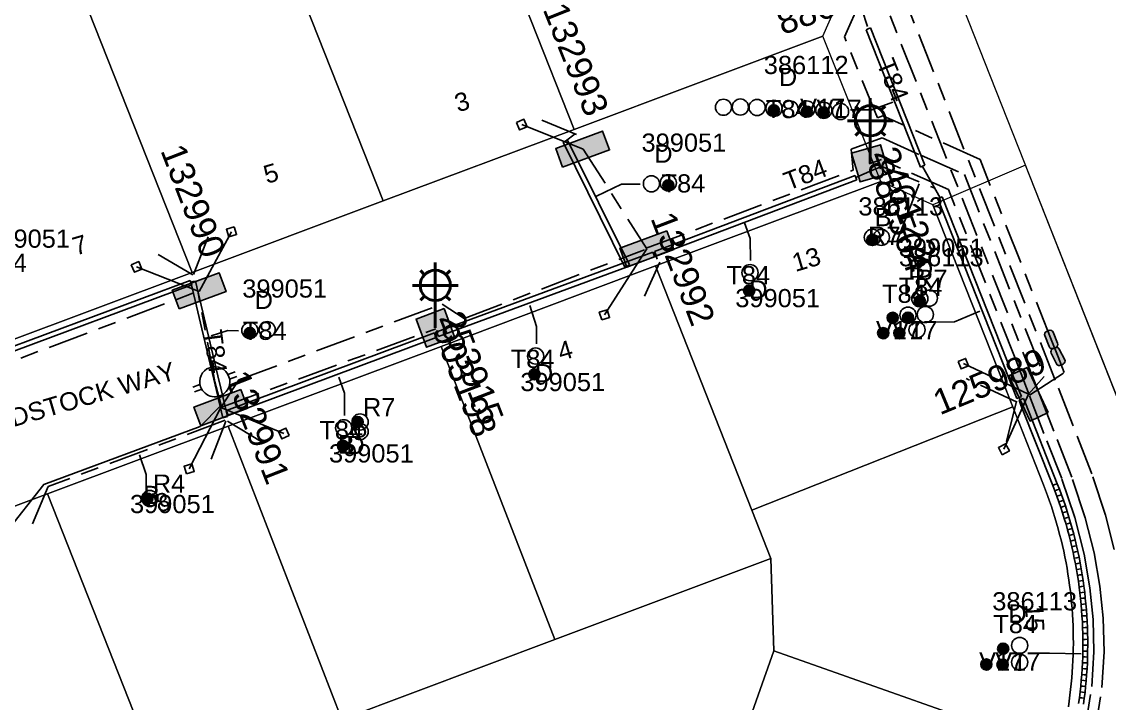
# Model space of a CAD drawing. Header units: metres. Extents: x 308616 to 310825, y 6264327 to 6267194.
# Drawn here: x 309778.8 to 309886.4, y 6266393.7 to 6266461.2 of the extents above; entities that cross this region are included whole.
import ezdxf
from ezdxf.enums import TextEntityAlignment as Align

# ---------------------------------------------------------------- set-up
doc = ezdxf.new("R2010")
doc.units = ezdxf.units.M
doc.linetypes.add('Cable Exist UG', pattern=[8.2, 4, -1.2, 1.8, -1.2])
doc.layers.get('0').update_dxf_attribs({"color": 6})
for name, color, linetype in [('_User Miscellaneous9', 7, 'Continuous'), ('Equip_LV_EXT', 7, 'Continuous'), ('Equip_SP_SL_EXT', 7, 'Continuous'), ('Mains_HV_EXT', 7, 'Continuous'), ('Mains_LV_EXT', 7, 'Continuous'), ('Mains_LV_SL_EXT', 7, 'Continuous'), ('Services_SP_EXT', 7, 'Continuous'), ('SupportsUG_SP_LV_EXT', 7, 'Continuous'), ('SupportsUG_SP_LV_SL_EXT', 7, 'Continuous'), ('Trench_SP_EXT', 7, 'Continuous')]:
    doc.layers.add(name, color=color, linetype=linetype)
doc.layers.add('Cadastre Land Parcels_SP_EXT', color=7, linetype='Continuous', lineweight=5)
doc.layers.add('Cadastre Roads_SP_EXT', color=7, linetype='Continuous', lineweight=5)
doc.styles.add('COLUMN_LABEL', font='arial.ttf')
doc.styles.add('iecARIAL', font='arial.ttf', dxfattribs={"height": 2})
doc.styles.add('POLE_LABEL', font='arial.ttf')
doc.styles.get("Standard").update_dxf_attribs({"font": 'arial.ttf'})

# ---------------------------------------------------------------- blocks, each defined once
blk = doc.blocks.new('COLUMN_EXT')
blk.add_hatch(color=256).paths.add_polyline_path([(-1.49, 1.48), (-1.49, -1.49), (1.48, -1.49), (1.48, 1.48)])
blk.add_lwpolyline([(-1.49, -1.49), (1.48, -1.49), (1.48, 1.48), (-1.49, 1.48)], close=True)
for tag, height, style, flags, p in [('ASSET_NUM', 2.5, 'COLUMN_LABEL', 8, (2, 2)), ('STRUCTURE_PLANT_NUMBER', 0.2, 'POLE_LABEL', 9, (1.81, 0.03)), ('STREET_CODE', 0.2, 'COLUMN_LABEL', 9, (1.81, -0.2))]:
    blk.add_attdef(tag, text='', height=height, dxfattribs=dict(style=style, flags=flags)).set_placement(p, align=Align.MIDDLE_LEFT)
at = {"flags": 9}
for tag, p in [('COLUMN_TYPE', (1.81, -0.4)), ('OWNED_BY', (1.81, -0.6)), ('STATE', (1.81, -0.8)), ('USAGE', (1.81, -1)), ('STREETNAME', (1.81, -1.6)), ('SUBURB', (1.81, -1.8)), ('LEGEND', (1.81, -1.2)), ('LOCATION', (1.81, -1.4)), ('NOTES', (1.81, -2))]:
    blk.add_attdef(tag, text='', height=0.2, dxfattribs=at).set_placement(p, align=Align.MIDDLE_LEFT)
at = {"flags": 1}
blk.add_attdef('Z', (1.81, -2.35), '', height=0.2, dxfattribs=at)
blk = doc.blocks.new('PILLAR_EXT')
blk.add_hatch(color=256).paths.add_polyline_path([(-2.475, 0.99), (-2.475, -0.99), (2.475, -0.99), (2.475, 0.99)])
blk.add_lwpolyline([(-2.475, -0.99), (2.475, -0.99), (2.475, 0.99), (-2.475, 0.99)], close=True)
at = {"style": 'iecARIAL', "flags": 8}
blk.add_attdef('ASSET_NUM', (1.5, 3.5), '', height=2.5, dxfattribs=at)
for tag, p, flags in [('OWNED_BY', (0, -0.2), 9), ('STATE', (0, -0.4), 9), ('SUPPORT_TYPE', (0, -0.6), 9), ('USAGE', (0, -0.8), 9), ('LEGEND', (0, -1), 9), ('LOCATION', (0, -1.2), 9), ('STREETNAME', (0, -1.8), 9), ('SUBURB', (0, -2), 1), ('NOTES', (0, -1.4), 9), ('PARENT', (0, -1.6), 9)]:
    blk.add_attdef(tag, p, '', height=0.2, dxfattribs=dict(flags=flags))
blk = doc.blocks.new('DUCT_EXT')
blk.add_circle((0, 0.8), 0.8)
at = {"flags": 1}
blk.add_attdef('Z', (0, 0), '', height=0.2, dxfattribs=at)
at = {"flags": 9}
for tag, p in [('DUCT_CODE', (0, 0)), ('XSECT_TYPE', (0, -0.2)), ('STATE', (0, -0.6)), ('FB_REFERENCE', (0, -0.4)), ('NOTES', (0, -0.8))]:
    blk.add_attdef(tag, text='', height=0.2, dxfattribs=at).set_placement(p, align=Align.MIDDLE_LEFT)
blk = doc.blocks.new('SL_LANTERN_EXT')
at = {"lineweight": 40}
for p, q in [((0, 1.97), (0, 6.47)), ((-1.46, 5.68), (-1.06, 5.28)), ((1.46, 5.68), (1.06, 5.28)), ((-2.25, 4.22), (2.25, 4.22)), ((-1.46, 2.76), (-1.06, 3.16)), ((0, 0), (0, 2.72)), ((1.46, 2.76), (1.06, 3.16))]:
    blk.add_line(p, q, dxfattribs=at)
blk.add_circle((0, 4.22), 1.5, dxfattribs=at)
at = {"style": 'iecARIAL', "flags": 8}
blk.add_attdef('ASSET_NUM', (1.5, 1.5), '', height=2.5, dxfattribs=at)
for tag, p, height, flags in [('CONSTRUCTED_VOLTAGE', (0.98, -0.65), 0.2, 9), ('CONTROL_TYPE', (0.98, -0.85), 0.2, 9), ('LANTERN_PURPOSE', (0.98, -1.05), 0.2, 9), ('LANTERN_TYPE', (0.98, -1.25), 0.2, 9), ('LNUMBER', (2.18, -3.25), 2.5, 8), ('OPERATING_VOLTAGE', (0.98, -1.65), 0.2, 9), ('ORIENTATION', (0.98, -1.85), 0.2, 9), ('OWNED_BY', (0.98, -2.05), 0.2, 9), ('STATE', (0.98, -2.25), 0.2, 9), ('NO_PHASES', (0.98, -1.45), 0.2, 9), ('USAGE', (0.98, -2.45), 0.2, 9), ('CEXIST', (0.98, -2.65), 0.2, 9), ('CNEW', (0.98, -2.85), 0.2, 9), ('CNUMBER', (0.98, -3.05), 0.2, 9), ('CREMOVE', (0.98, -3.25), 0.2, 9), ('CREPLACE', (0.98, -3.45), 0.2, 9), ('LKINGHEIGHT', (0.98, -3.65), 0.2, 9), ('LBRACKET', (0.98, -3.85), 0.2, 9), ('LBRACKETVOCAB', (0.98, -4.05), 0.2, 9), ('LCATEGORY', (0.98, -4.25), 0.2, 9), ('LCHARGE1', (0.98, -4.45), 0.2, 9), ('LCHARGE1PERCENT', (0.98, -4.65), 0.2, 9), ('LCHARGE2', (0.98, -4.85), 0.2, 9), ('LCHARGE2PERCENT', (0.98, -5.05), 0.2, 9), ('LCHARGE3', (0.98, -5.25), 0.2, 9), ('LCHARGE3PERCENT', (0.98, -5.45), 0.2, 9), ('LEXIST', (0.98, -5.65), 0.2, 9), ('LLAMP', (0.98, -5.85), 0.2, 9), ('LLAMPVOCAB', (0.98, -6.05), 0.2, 9), ('LMAST', (0.98, -6.25), 0.2, 9), ('LMASTVOCAB', (0.98, -6.45), 0.2, 9), ('LNEW', (0.98, -6.65), 0.2, 9), ('LANTNUMBER', (0.98, -6.85), 0.2, 9), ('LOUTREACH', (0.98, -7.25), 0.2, 9), ('LOUTREACHVOCAB', (0.98, -7.45), 0.2, 9), ('LRATECODE', (0.98, -7.65), 0.2, 9), ('LREMOVE', (0.98, -7.85), 0.2, 9), ('LREPLACE', (0.98, -8.05), 0.2, 9), ('LTYPE', (0.98, -8.25), 0.2, 9), ('LTYPEVOCAB', (0.98, -8.45), 0.2, 9), ('LEGEND', (0.98, -8.65), 0.2, 9), ('STREETNAME', (0.98, -9.25), 0.2, 9), ('SUBURB', (0.98, -9.45), 0.2, 1), ('LOCATION', (0.98, -8.85), 0.2, 9), ('NOTES', (0.98, -9.05), 0.2, 9)]:
    blk.add_attdef(tag, p, '', height=height, dxfattribs=dict(flags=flags))
blk = doc.blocks.new('CCP_EXT')
at = {"flags": 9}
for tag, p in [('STATE', (0, -1.8)), ('LEGEND', (0, -1.4)), ('LIFE_SUPPORT', (0, -1.6)), ('NOTES', (0, -2))]:
    blk.add_attdef(tag, text='', height=0.2, dxfattribs=at).set_placement(p, align=Align.MIDDLE_LEFT)
blk.add_wipeout([(0, 0.57), (0.57, 0), (0, -0.57), (-0.57, 0)])
blk.add_lwpolyline([(-0.57, 0), (0, 0.57), (0.57, 0), (0, -0.57), (-0.57, 0)])
at = {"flags": 1}
blk.add_attdef('Z', (0, 0), '', height=0.2, dxfattribs=at)
at = {"flags": 9}
for tag, p in [('CCP_TYPE', (0, 0)), ('CONSTRUCTED_VOLTAGE', (0, -0.2)), ('OPERATING_VOLTAGE', (0, -0.6)), ('ORIENTATION', (0, -0.8)), ('OWNED_BY', (0, -1)), ('NO_PHASES', (0, -0.4)), ('USAGE', (0, -1.2))]:
    blk.add_attdef(tag, text='', height=0.2, dxfattribs=at).set_placement(p, align=Align.MIDDLE_LEFT)
blk = doc.blocks.new('LV_STJ_EXT')
h = blk.add_hatch(color=256)
edge = h.paths.add_edge_path()
edge.add_ellipse((-0.59, 0.13), major_axis=(0.226, 0.226), ratio=1, start_angle=45, end_angle=135)
edge.add_line((-0.91, 0.13), (-0.91, -0.13))
edge.add_ellipse((-0.59, -0.13), major_axis=(0.226, 0.226), ratio=1, start_angle=135, end_angle=225)
edge.add_line((-0.59, -0.45), (0.59, -0.45))
edge.add_ellipse((0.59, -0.13), major_axis=(-0.226, 0.226), ratio=1, start_angle=135, end_angle=225)
edge.add_line((0.91, -0.13), (0.91, 0.13))
edge.add_ellipse((0.59, 0.13), major_axis=(-0.226, 0.226), ratio=1, start_angle=225, end_angle=315)
edge.add_line((0.59, 0.45), (-0.59, 0.45))
blk.add_lwpolyline([(-0.91, 0.13), (-0.91, -0.13, 0.414214), (-0.59, -0.45), (0.59, -0.45, 0.414214), (0.91, -0.13), (0.91, 0.13, 0.414214), (0.59, 0.45), (-0.59, 0.45, 0.414214)], format="xyb", close=True)
at = {"flags": 1}
blk.add_attdef('Z', (0, 0), '', height=0.2, dxfattribs=at)
at = {"flags": 9}
for tag, p in [('ORIENTATION', (0, 0)), ('USAGE', (0, -0.2)), ('LEGEND', (0, -0.4)), ('NOTES', (0, -0.6))]:
    blk.add_attdef(tag, text='', height=0.2, dxfattribs=at).set_placement(p, align=Align.MIDDLE_LEFT)
blk = doc.blocks.new('LV_UG_LINKS_OPEN_EXT')
for p, q in [((-0.25, 1.47), (-0.25, 2.22)), ((0.25, 1.47), (0.25, 2.22)), ((-0.25, -1.47), (-0.25, -2.22)), ((0.25, -1.47), (0.25, -2.22))]:
    blk.add_line(p, q)
at = {"flags": 9}
for tag, p in [('ACTUAL_STATUS', (0, 0)), ('CONSTRUCTED_VOLTAGE', (0, -0.2)), ('OPERATING_VOLTAGE', (0, -0.6)), ('ORIENTATION', (0, -0.8)), ('STATE', (0, -1)), ('NO_PHASES', (0, -0.4)), ('SWITCH_TYPE', (0, -1.2)), ('USAGE', (0, -1.4)), ('NOTES', (0, -1.6))]:
    blk.add_attdef(tag, text='', height=0.2, dxfattribs=at).set_placement(p, align=Align.MIDDLE_LEFT)
at = {"flags": 1}
blk.add_attdef('Z', (0, 0), '', height=0.2, dxfattribs=at)
blk.add_wipeout([(-0.25, 1.47), (-0.43, 1.43), (-0.61, 1.36), (-0.77, 1.28), (-0.93, 1.17), (-1.07, 1.05), (-1.19, 0.9), (-1.29, 0.75), (-1.38, 0.58), (-1.44, 0.4), (-1.48, 0.22), (-1.49, 0.03), (-1.49, -0.16), (-1.45, -0.34), (-1.4, -0.52), (-1.32, -0.69), (-1.23, -0.85), (-1.11, -1), (-0.98, -1.13), (-0.83, -1.24), (-0.66, -1.34), (-0.49, -1.41), (-0.31, -1.46), (-0.13, -1.49), (0.06, -1.49), (0.25, -1.47), (0.43, -1.43), (0.61, -1.36), (0.77, -1.28), (0.93, -1.17), (1.07, -1.05), (1.19, -0.9), (1.29, -0.75), (1.38, -0.58), (1.44, -0.4), (1.48, -0.22), (1.49, -0.03), (1.49, 0.16), (1.45, 0.34), (1.4, 0.52), (1.32, 0.69), (1.23, 0.85), (1.11, 1), (0.98, 1.13), (0.83, 1.24), (0.66, 1.34), (0.49, 1.41), (0.31, 1.46), (0.13, 1.49), (-0.06, 1.49)])
blk.add_lwpolyline([(0, -1.49, 1), (0, 1.49, 1)], format="xyb", close=True)
blk = doc.blocks.new('CABLE_LARGE_EXT')
h = blk.add_hatch(color=256)
edge = h.paths.add_edge_path()
edge.add_arc((0, 0.55), 0.55, 0, 360)
blk.add_circle((0, 0.55), 0.55)
at = {"flags": 1}
blk.add_attdef('Z', (0, 0), '', height=0.2, dxfattribs=at)
at = {"flags": 9}
for tag, p in [('COND_CODE', (0, 0)), ('STATE', (0, -0.4)), ('XSECT_SIZE', (0, -0.6)), ('FB_REFERENCE', (0, -0.2)), ('NOTES', (0, -0.8))]:
    blk.add_attdef(tag, text='', height=0.2, dxfattribs=at).set_placement(p, align=Align.MIDDLE_LEFT)

msp = doc.modelspace()

# ---------------------------------------------------------------- linework, layer by layer
at = {"layer": '_User Miscellaneous9'}
for p, q in [((309862.35, 6266460.44), (309862.57, 6266460.53)), ((309862.35, 6266460.44), (309867.73, 6266446.85)), ((309862.8, 6266460.62), (309862.57, 6266460.53)), ((309862.8, 6266460.62), (309868.17, 6266447.03)), ((309832.38, 6266449.3), (309832.6, 6266449.41)), ((309832.38, 6266449.3), (309838.49, 6266436.93)), ((309832.82, 6266449.52), (309832.6, 6266449.41)), ((309832.82, 6266449.52), (309838.93, 6266437.15)), ((309868.17, 6266447.03), (309867.95, 6266446.94)), ((309861.26, 6266446.02), (309841.41, 6266438.5)), ((309861.26, 6266446.02), (309861.35, 6266445.8)), ((309867.73, 6266446.85), (309867.95, 6266446.94)), ((309861.43, 6266445.58), (309841.58, 6266438.05)), ((309861.43, 6266445.58), (309861.35, 6266445.8)), ((309869.46, 6266443.71), (309869.68, 6266443.8)), ((309869.9, 6266443.89), (309869.68, 6266443.8)), ((309841.25, 6266438.41), (309841.34, 6266438.19)), ((309841.41, 6266438.5), (309841.5, 6266438.27)), ((309841.42, 6266437.96), (309841.34, 6266438.19)), ((309841.58, 6266438.05), (309841.5, 6266438.27)), ((309838.49, 6266436.93), (309838.71, 6266437.04)), ((309838.93, 6266437.15), (309838.71, 6266437.04)), ((309795.46, 6266435.63), (309795.54, 6266435.41)), ((309795.54, 6266435.46), (309795.77, 6266435.51)), ((309795.63, 6266435.18), (309795.54, 6266435.41)), ((309796, 6266435.56), (309795.77, 6266435.51)), ((309819.63, 6266430.43), (309819.71, 6266430.21)), ((309819.8, 6266429.98), (309819.71, 6266430.21)), ((309819.87, 6266430.52), (309819.95, 6266430.3)), ((309820.03, 6266430.07), (309819.95, 6266430.3)), ((309876.54, 6266425.78), (309876.77, 6266425.87)), ((309877.27, 6266423.93), (309876.54, 6266425.78)), ((309876.99, 6266425.96), (309876.77, 6266425.87)), ((309877.72, 6266424.11), (309876.99, 6266425.96)), ((309877.27, 6266423.93), (309877.5, 6266424.02)), ((309877.49, 6266423.76), (309877.72, 6266423.85)), ((309877.68, 6266423.28), (309877.49, 6266423.76)), ((309877.72, 6266424.11), (309877.5, 6266424.02)), ((309877.68, 6266423.28), (309877.91, 6266423.37)), ((309877.94, 6266423.94), (309877.72, 6266423.85)), ((309878.13, 6266423.46), (309877.91, 6266423.37)), ((309878.13, 6266423.46), (309877.94, 6266423.94)), ((309881.28, 6266415.49), (309878.13, 6266423.46)), ((309799.06, 6266422.73), (309799.14, 6266422.5)), ((309799.23, 6266422.28), (309799.14, 6266422.5)), ((309880.83, 6266415.32), (309877.68, 6266423.28)), ((309798.7, 6266422.03), (309798.93, 6266422.08)), ((309799.16, 6266422.13), (309798.93, 6266422.08)), ((309880.83, 6266415.32), (309881.05, 6266415.41)), ((309881.04, 6266414.78), (309880.83, 6266415.32)), ((309881.04, 6266414.78), (309881.26, 6266414.87)), ((309881.24, 6266414.24), (309881.04, 6266414.78)), ((309881.28, 6266415.49), (309881.05, 6266415.41)), ((309881.49, 6266414.95), (309881.26, 6266414.87)), ((309881.49, 6266414.95), (309881.28, 6266415.49)), ((309881.69, 6266414.4), (309881.49, 6266414.95)), ((309881.24, 6266414.24), (309881.47, 6266414.32)), ((309881.43, 6266413.69), (309881.24, 6266414.24)), ((309881.43, 6266413.69), (309881.66, 6266413.77)), ((309881.62, 6266413.15), (309881.43, 6266413.69)), ((309881.69, 6266414.4), (309881.47, 6266414.32)), ((309881.89, 6266413.85), (309881.66, 6266413.77)), ((309881.89, 6266413.85), (309881.69, 6266414.4)), ((309882.08, 6266413.3), (309881.89, 6266413.85)), ((309881.62, 6266413.15), (309881.85, 6266413.22)), ((309881.8, 6266412.6), (309881.62, 6266413.15)), ((309881.8, 6266412.6), (309882.03, 6266412.67)), ((309881.97, 6266412.04), (309881.8, 6266412.6)), ((309882.08, 6266413.3), (309881.85, 6266413.22)), ((309882.26, 6266412.74), (309882.03, 6266412.67)), ((309882.26, 6266412.74), (309882.08, 6266413.3)), ((309882.43, 6266412.18), (309882.26, 6266412.74)), ((309881.97, 6266412.04), (309882.2, 6266412.11)), ((309882.14, 6266411.49), (309881.97, 6266412.04)), ((309882.14, 6266411.49), (309882.37, 6266411.55)), ((309882.29, 6266410.93), (309882.14, 6266411.49)), ((309882.43, 6266412.18), (309882.2, 6266412.11)), ((309882.6, 6266411.62), (309882.37, 6266411.55)), ((309882.6, 6266411.62), (309882.43, 6266412.18)), ((309882.76, 6266411.06), (309882.6, 6266411.62)), ((309882.29, 6266410.93), (309882.52, 6266410.99)), ((309882.44, 6266410.37), (309882.29, 6266410.93)), ((309882.44, 6266410.37), (309882.68, 6266410.43)), ((309882.76, 6266411.06), (309882.52, 6266410.99)), ((309882.91, 6266410.49), (309882.68, 6266410.43)), ((309882.91, 6266410.49), (309882.76, 6266411.06)), ((309883.05, 6266409.92), (309882.91, 6266410.49)), ((309882.58, 6266409.81), (309882.44, 6266410.37)), ((309882.58, 6266409.81), (309882.82, 6266409.87)), ((309882.72, 6266409.25), (309882.58, 6266409.81)), ((309882.72, 6266409.25), (309882.95, 6266409.3)), ((309883.05, 6266409.92), (309882.82, 6266409.87)), ((309883.19, 6266409.35), (309882.95, 6266409.3)), ((309883.19, 6266409.35), (309883.05, 6266409.92)), ((309883.31, 6266408.79), (309883.19, 6266409.35)), ((309882.84, 6266408.68), (309882.72, 6266409.25)), ((309882.84, 6266408.68), (309883.08, 6266408.73)), ((309882.96, 6266408.12), (309882.84, 6266408.68)), ((309883.31, 6266408.79), (309883.08, 6266408.73)), ((309883.43, 6266408.21), (309883.31, 6266408.79)), ((309882.96, 6266408.12), (309883.2, 6266408.16)), ((309883.07, 6266407.55), (309882.96, 6266408.12)), ((309883.07, 6266407.55), (309883.31, 6266407.59)), ((309883.18, 6266406.98), (309883.07, 6266407.55)), ((309883.43, 6266408.21), (309883.2, 6266408.16)), ((309883.55, 6266407.64), (309883.31, 6266407.59)), ((309883.55, 6266407.64), (309883.43, 6266408.21)), ((309883.65, 6266407.06), (309883.55, 6266407.64)), ((309883.18, 6266406.98), (309883.41, 6266407.02)), ((309883.27, 6266406.41), (309883.18, 6266406.98)), ((309883.27, 6266406.41), (309883.51, 6266406.45)), ((309883.36, 6266405.84), (309883.27, 6266406.41)), ((309883.65, 6266407.06), (309883.41, 6266407.02)), ((309883.75, 6266406.48), (309883.51, 6266406.45)), ((309883.75, 6266406.48), (309883.65, 6266407.06)), ((309883.84, 6266405.91), (309883.75, 6266406.48)), ((309883.36, 6266405.84), (309883.6, 6266405.87)), ((309883.44, 6266405.26), (309883.36, 6266405.84)), ((309883.44, 6266405.26), (309883.68, 6266405.3)), ((309883.51, 6266404.69), (309883.44, 6266405.26)), ((309883.84, 6266405.91), (309883.6, 6266405.87)), ((309883.92, 6266405.33), (309883.68, 6266405.3)), ((309883.92, 6266405.33), (309883.84, 6266405.91)), ((309883.99, 6266404.75), (309883.92, 6266405.33)), ((309883.51, 6266404.69), (309883.75, 6266404.72)), ((309883.58, 6266404.11), (309883.51, 6266404.69)), ((309883.58, 6266404.11), (309883.82, 6266404.14)), ((309883.63, 6266403.54), (309883.58, 6266404.11)), ((309883.99, 6266404.75), (309883.75, 6266404.72)), ((309884.05, 6266404.16), (309883.82, 6266404.14)), ((309884.05, 6266404.16), (309883.99, 6266404.75)), ((309884.11, 6266403.58), (309884.05, 6266404.16)), ((309883.63, 6266403.54), (309883.87, 6266403.56)), ((309883.68, 6266402.96), (309883.63, 6266403.54)), ((309883.68, 6266402.96), (309883.92, 6266402.98)), ((309883.72, 6266402.39), (309883.68, 6266402.96)), ((309884.11, 6266403.58), (309883.87, 6266403.56)), ((309884.16, 6266403), (309883.92, 6266402.98)), ((309884.16, 6266403), (309884.11, 6266403.58)), ((309884.2, 6266402.42), (309884.16, 6266403)), ((309883.72, 6266402.39), (309883.96, 6266402.4)), ((309883.76, 6266401.81), (309883.72, 6266402.39)), ((309883.76, 6266401.81), (309884, 6266401.82)), ((309883.78, 6266401.23), (309883.76, 6266401.81)), ((309884.2, 6266402.42), (309883.96, 6266402.4)), ((309884.23, 6266401.83), (309884, 6266401.82)), ((309884.23, 6266401.83), (309884.2, 6266402.42)), ((309884.26, 6266401.25), (309884.23, 6266401.83)), ((309883.78, 6266401.23), (309884.02, 6266401.24)), ((309883.8, 6266400.65), (309883.78, 6266401.23)), ((309884.26, 6266401.25), (309884.02, 6266401.24)), ((309884.28, 6266400.66), (309884.26, 6266401.25)), ((309883.8, 6266400.65), (309884.04, 6266400.66)), ((309883.81, 6266400.07), (309883.8, 6266400.65)), ((309883.81, 6266399.49), (309883.81, 6266400.07)), ((309883.81, 6266400.07), (309884.05, 6266400.07)), ((309884.28, 6266400.66), (309884.04, 6266400.66)), ((309884.29, 6266400.08), (309884.05, 6266400.07)), ((309884.29, 6266400.08), (309884.28, 6266400.66)), ((309884.29, 6266399.49), (309884.29, 6266400.08)), ((309883.79, 6266398.34), (309883.8, 6266398.91)), ((309883.8, 6266398.91), (309883.81, 6266399.49)), ((309883.8, 6266398.91), (309884.04, 6266398.91)), ((309883.81, 6266399.49), (309884.05, 6266399.49)), ((309884.28, 6266398.91), (309884.04, 6266398.91)), ((309884.29, 6266399.49), (309884.05, 6266399.49)), ((309884.27, 6266398.32), (309884.28, 6266398.91)), ((309884.28, 6266398.91), (309884.29, 6266399.49)), ((309883.74, 6266397.18), (309883.77, 6266397.76)), ((309883.77, 6266397.76), (309883.79, 6266398.34)), ((309883.77, 6266397.76), (309884.01, 6266397.75)), ((309883.79, 6266398.34), (309884.03, 6266398.33)), ((309884.25, 6266397.74), (309884.01, 6266397.75)), ((309884.27, 6266398.32), (309884.03, 6266398.33)), ((309884.22, 6266397.15), (309884.25, 6266397.74)), ((309884.25, 6266397.74), (309884.27, 6266398.32)), ((309883.65, 6266396.03), (309883.7, 6266396.6)), ((309883.7, 6266396.6), (309883.74, 6266397.18)), ((309883.7, 6266396.6), (309883.94, 6266396.58)), ((309883.74, 6266397.18), (309883.98, 6266397.17)), ((309884.18, 6266396.57), (309883.94, 6266396.58)), ((309884.22, 6266397.15), (309883.98, 6266397.17)), ((309884.13, 6266395.98), (309884.18, 6266396.57)), ((309884.18, 6266396.57), (309884.22, 6266397.15)), ((309883.54, 6266394.87), (309883.6, 6266395.45)), ((309883.6, 6266395.45), (309883.65, 6266396.03)), ((309883.6, 6266395.45), (309883.84, 6266395.43)), ((309883.65, 6266396.03), (309883.89, 6266396)), ((309884.08, 6266395.4), (309883.84, 6266395.43)), ((309884.13, 6266395.98), (309883.89, 6266396)), ((309884.02, 6266394.82), (309884.08, 6266395.4)), ((309884.08, 6266395.4), (309884.13, 6266395.98)), ((309883.39, 6266393.73), (309883.47, 6266394.3)), ((309883.47, 6266394.3), (309883.54, 6266394.87)), ((309883.47, 6266394.3), (309883.71, 6266394.27)), ((309883.54, 6266394.87), (309883.78, 6266394.85)), ((309883.95, 6266394.24), (309883.71, 6266394.27)), ((309884.02, 6266394.82), (309883.78, 6266394.85)), ((309883.87, 6266393.66), (309883.95, 6266394.24)), ((309883.95, 6266394.24), (309884.02, 6266394.82))]:
    msp.add_line(p, q, dxfattribs=at)
for points in [[(309860.82, 6266452.53), (309862.92, 6266452.53), (309865, 6266453.28)], [(309839.99, 6266445.16), (309838.15, 6266445.16), (309835.66, 6266443.98)], [(309864.43, 6266439.49), (309865.4, 6266439.46), (309867.61, 6266445.17)], [(309850.91, 6266437.58), (309850.89, 6266439.76), (309850.32, 6266441.32)], [(309829.75, 6266429.35), (309829.75, 6266431.06), (309829.08, 6266433.14)], [(309869.04, 6266431.5), (309871.12, 6266431.51), (309873.6, 6266432.59)], [(309800.26, 6266430.64), (309799.2, 6266430.65), (309797.55, 6266430.15)], [(309810.74, 6266422.25), (309810.74, 6266424.47), (309810.17, 6266426.04)], [(309791.11, 6266414.73), (309791.12, 6266416.4), (309790.45, 6266418.34)], [(309878.38, 6266398.72), (309880.49, 6266398.7), (309883.63, 6266398.64)]]:
    msp.add_lwpolyline(points, dxfattribs=at)
at = {"layer": 'Cadastre Land Parcels_SP_EXT', "linetype": 'Continuous'}
for points in [[(309962.65, 6266450.3), (309890.29, 6266638), (309814.01, 6266609.37), (309887.9, 6266422.29), (309962.65, 6266450.3)], [(309833.45, 6266450.58), (309824.94, 6266472.13), (309820.59, 6266483.14), (309801.7, 6266476.06), (309814.56, 6266443.5), (309833.45, 6266450.58)], [(309858.06, 6266459.82), (309860.33, 6266464.94), (309853.09, 6266483.26), (309824.94, 6266472.13), (309833.45, 6266450.58), (309858.06, 6266459.82)], [(309814.56, 6266443.5), (309801.7, 6266476.06), (309782.78, 6266468.96), (309795.65, 6266436.4), (309814.56, 6266443.5)], [(309795.65, 6266436.4), (309782.78, 6266468.96), (309763.87, 6266461.86), (309776.73, 6266429.31), (309795.65, 6266436.4)], [(309876.87, 6266423.09), (309876.04, 6266425.19), (309868.95, 6266443.12), (309863.82, 6266445.43), (309841.51, 6266437.05), (309851.05, 6266412.88), (309876.87, 6266423.09)], [(309852.94, 6266408.09), (309851.05, 6266412.88), (309841.51, 6266437.05), (309839.14, 6266436.16), (309820.29, 6266429.09), (309831.54, 6266400.05), (309852.94, 6266408.09)], [(309831.54, 6266400.05), (309820.29, 6266429.09), (309799.22, 6266421.19), (309810.48, 6266392.14), (309831.54, 6266400.05)], [(309812.57, 6266386.74), (309810.48, 6266392.14), (309799.22, 6266421.19), (309781.33, 6266414.48), (309794.91, 6266380.11), (309812.57, 6266386.74)], [(309794.91, 6266380.11), (309781.33, 6266414.48), (309763.53, 6266407.81), (309774.62, 6266379.76), (309777.12, 6266373.42), (309794.91, 6266380.11)]]:
    msp.add_lwpolyline(points, close=True, dxfattribs=at)
for points in [[(309882.37, 6266393.4), (309882.45, 6266393.97), (309882.53, 6266394.54), (309882.6, 6266395.11), (309882.66, 6266395.68), (309882.71, 6266396.25), (309882.76, 6266396.82), (309882.79, 6266397.39), (309882.82, 6266397.97), (309882.85, 6266398.54), (309882.86, 6266399.11), (309882.87, 6266399.69), (309882.86, 6266400.26), (309882.85, 6266400.83), (309882.84, 6266401.41), (309882.81, 6266401.98), (309882.78, 6266402.55), (309882.74, 6266403.13), (309882.69, 6266403.7), (309882.64, 6266404.27), (309882.57, 6266404.84), (309882.5, 6266405.41), (309882.42, 6266405.98), (309882.33, 6266406.54), (309882.24, 6266407.11), (309882.14, 6266407.67), (309882.03, 6266408.24), (309881.91, 6266408.8), (309881.78, 6266409.36), (309881.65, 6266409.92), (309881.51, 6266410.47), (309881.36, 6266411.03), (309881.21, 6266411.58), (309881.05, 6266412.13), (309880.88, 6266412.68), (309880.7, 6266413.22), (309880.51, 6266413.77), (309880.32, 6266414.31), (309880.12, 6266414.84), (309879.91, 6266415.38), (309876.87, 6266423.09), (309851.05, 6266412.88), (309852.94, 6266408.09), (309853.21, 6266398.93), (309881.44, 6266388.96)], [(309845.68, 6266377.54), (309853.21, 6266398.93), (309853.21, 6266398.93), (309852.94, 6266408.09), (309831.54, 6266400.05), (309810.48, 6266392.14)], [(309881.44, 6266388.96), (309853.21, 6266398.93), (309845.68, 6266377.54)]]:
    msp.add_lwpolyline(points, dxfattribs=at)
at = {"layer": 'Mains_LV_EXT', "linetype": 'Cable Exist UG'}
for points in [[(309880.68, 6266429.76), (309873.63, 6266447.59), (309873.63, 6266447.59), (309864.02, 6266451.91), (309863.47, 6266451.71), (309860.21, 6266459.74), (309861.92, 6266463.59), (309864.4, 6266465.23), (309864.4, 6266465.23), (309857.24, 6266483.48), (309855.04, 6266483.87)], [(309834.37, 6266448.61), (309840.66, 6266438.74)], [(309881.36, 6266428.04), (309880.68, 6266429.76)], [(309878.54, 6266424.26), (309881.97, 6266426.49), (309881.97, 6266426.49), (309881.36, 6266428.04)]]:
    msp.add_lwpolyline(points, dxfattribs=at)
at = {"layer": 'Trench_SP_EXT', "linetype": 'Cable Exist UG'}
for points in [[(309860.31, 6266467.43), (309862.57, 6266460.55)], [(309833.69, 6266450.08), (309830.25, 6266451.49)], [(309832.6, 6266449.41), (309833.56, 6266450.15)], [(309863, 6266446.54), (309861.35, 6266445.8)], [(309863, 6266446.54), (309863.91, 6266446.9), (309868.92, 6266444.85), (309869.13, 6266444.76)], [(309867.94, 6266446.89), (309869.68, 6266443.8)], [(309795.8, 6266436.22), (309797.34, 6266440.22)], [(309795.74, 6266436.16), (309791.8, 6266438.47)], [(309841.94, 6266437.42), (309840.44, 6266434.05)], [(309841.5, 6266438.27), (309841.69, 6266437.71)], [(309877.32, 6266423.56), (309872.27, 6266425.9)], [(309798.98, 6266421.67), (309797.39, 6266417.5)], [(309799.16, 6266421.67), (309803.05, 6266419.34)]]:
    msp.add_lwpolyline(points, dxfattribs=at)

# ---------------------------------------------------------------- block references
at = {"layer": '_User Miscellaneous9'}
for name, p in [('DUCT_EXT', (309848.24, 6266451.97)), ('DUCT_EXT', (309849.91, 6266451.99)), ('DUCT_EXT', (309851.57, 6266451.95)), ('DUCT_EXT', (309853.24, 6266451.86)), ('CABLE_LARGE_EXT', (309853.22, 6266451.91)), ('DUCT_EXT', (309854.83, 6266451.8)), ('DUCT_EXT', (309856.49, 6266451.8)), ('CABLE_LARGE_EXT', (309856.49, 6266451.79)), ('DUCT_EXT', (309858.17, 6266451.67)), ('CABLE_LARGE_EXT', (309858.15, 6266451.72)), ('DUCT_EXT', (309859.83, 6266451.55)), ('DUCT_EXT', (309841.11, 6266444.39)), ('DUCT_EXT', (309842.78, 6266444.48)), ('CABLE_LARGE_EXT', (309842.78, 6266444.48)), ('DUCT_EXT', (309862.98, 6266439.09)), ('DUCT_EXT', (309863.87, 6266439.08)), ('CABLE_LARGE_EXT', (309862.98, 6266439.09)), ('DUCT_EXT', (309867.67, 6266433.01)), ('CABLE_LARGE_EXT', (309867.67, 6266433.01)), ('DUCT_EXT', (309868.61, 6266433.07)), ('DUCT_EXT', (309866.5, 6266431.38)), ('DUCT_EXT', (309868.22, 6266431.44)), ('CABLE_LARGE_EXT', (309864.99, 6266431.37)), ('CABLE_LARGE_EXT', (309866.5, 6266431.38)), ('DUCT_EXT', (309801.37, 6266429.87)), ('CABLE_LARGE_EXT', (309801.37, 6266429.87)), ('DUCT_EXT', (309803.08, 6266429.95)), ('CABLE_LARGE_EXT', (309864.05, 6266429.85)), ('CABLE_LARGE_EXT', (309865.65, 6266429.85)), ('DUCT_EXT', (309867.4, 6266429.93)), ('CABLE_LARGE_EXT', (309875.92, 6266398.6)), ('DUCT_EXT', (309877.55, 6266398.67)), ('DUCT_EXT', (309877.55, 6266397.01)), ('CABLE_LARGE_EXT', (309874.26, 6266397.04)), ('CABLE_LARGE_EXT', (309875.86, 6266397.03))]:
    msp.add_blockref(name, p, dxfattribs=at)
for name, p, rotation in [('DUCT_EXT', (309850.07, 6266436.39), 269.9999999999998), ('CABLE_LARGE_EXT', (309850.23, 6266434.62), 269.2747756941866), ('DUCT_EXT', (309828.85, 6266428.13), 269.9999999999998), ('CABLE_LARGE_EXT', (309828.99, 6266426.33), 269.2747756941866), ('DUCT_EXT', (309811.48, 6266421.6), 270.5899562773219), ('DUCT_EXT', (309809.86, 6266421.03), 269.9999999999998), ('DUCT_EXT', (309811.48, 6266420.66), 269.2688336869699), ('CABLE_LARGE_EXT', (309811.48, 6266421.6), 269.9999999999998), ('CABLE_LARGE_EXT', (309810.03, 6266419.25), 269.2747756941866), ('DUCT_EXT', (309790.67, 6266414.02), 270.5899562773219), ('CABLE_LARGE_EXT', (309790.67, 6266414.02), 269.9999999999998)]:
    msp.add_blockref(name, p, dxfattribs=dict(at, rotation=rotation))
at = {"layer": 'Equip_LV_EXT'}
for p, rotation in [((309880.67, 6266429.78), 292.2702452214947), ((309881.34, 6266428.09), 296.6622734838973)]:
    msp.add_blockref('LV_STJ_EXT', p, dxfattribs=dict(at, rotation=rotation))
at = {"layer": 'Equip_SP_SL_EXT'}
ref = msp.add_blockref('SL_LANTERN_EXT', (309862.77, 6266447.21), dxfattribs=at)
ref.add_attrib('ASSET_NUM', '246122', dxfattribs={"layer": '0', "height": 2.5, "rotation": 290.1741, "style": 'iecARIAL'}).set_placement((309864.27, 6266448.71), align=Align.MIDDLE_LEFT)
ref = msp.add_blockref('SL_LANTERN_EXT', (309819.72, 6266430.91), dxfattribs=at)
ref.add_attrib('ASSET_NUM', '253915', dxfattribs={"layer": '0', "height": 2.5, "rotation": 291.0841, "style": 'iecARIAL'}).set_placement((309821.22, 6266432.41), align=Align.MIDDLE_LEFT)
at = {"layer": 'SupportsUG_SP_LV_EXT'}
ref = msp.add_blockref('PILLAR_EXT', (309834.3, 6266448.62), dxfattribs=dict(at, rotation=20.23940431201274))
ref.add_attrib('ASSET_NUM', '132993', dxfattribs={"layer": '0', "height": 2.5, "rotation": 291.717, "style": 'iecARIAL'}).set_placement((309835.8, 6266452.12), align=Align.MIDDLE_RIGHT)
ref = msp.add_blockref('PILLAR_EXT', (309796.36, 6266434.58), dxfattribs=dict(at, rotation=20.3038797342719))
ref.add_attrib('ASSET_NUM', '132990', dxfattribs={"layer": '0', "height": 2.5, "rotation": 291.1363, "style": 'iecARIAL'}).set_placement((309797.86, 6266438.08), align=Align.MIDDLE_RIGHT)
ref = msp.add_blockref('PILLAR_EXT', (309840.66, 6266438.74), dxfattribs=dict(at, rotation=200.5109553100991))
ref.add_attrib('ASSET_NUM', '132992', dxfattribs={"layer": '0', "height": 2.5, "rotation": 290.8791, "style": 'iecARIAL'}).set_placement((309842.16, 6266442.24), align=Align.MIDDLE_LEFT)
ref = msp.add_blockref('PILLAR_EXT', (309878.44, 6266424.35), dxfattribs=dict(at, rotation=115.0613847073252))
ref.add_attrib('ASSET_NUM', '125989', dxfattribs={"layer": '0', "height": 2.5, "rotation": 22.4502, "style": 'iecARIAL'}).set_placement((309879.94, 6266427.85), align=Align.MIDDLE_RIGHT)
ref = msp.add_blockref('PILLAR_EXT', (309798.5, 6266423.03), dxfattribs=dict(at, rotation=200.6789277346367))
ref.add_attrib('ASSET_NUM', '132991', dxfattribs={"layer": '0', "height": 2.5, "rotation": 291.4063, "style": 'iecARIAL'}).set_placement((309800, 6266426.53), align=Align.MIDDLE_LEFT)
at = {"layer": 'SupportsUG_SP_LV_SL_EXT'}
ref = msp.add_blockref('COLUMN_EXT', (309862.17, 6266465.51), dxfattribs=dict(at, rotation=203.3336413136841))
ref.add_attrib('ASSET_NUM', '886503', dxfattribs={"layer": '0', "height": 2.5, "rotation": 20.1565, "style": 'COLUMN_LABEL'}).set_placement((309864.17, 6266466.26), align=Align.TOP_RIGHT)
ref = msp.add_blockref('COLUMN_EXT', (309862.77, 6266447.21), dxfattribs=dict(at, rotation=286.3039765453476))
ref.add_attrib('ASSET_NUM', '886504', dxfattribs={"layer": '0', "height": 2.5, "rotation": 290.1741, "style": 'COLUMN_LABEL'}).set_placement((309864.77, 6266447.96), align=Align.TOP_LEFT)
ref = msp.add_blockref('COLUMN_EXT', (309819.72, 6266430.91), dxfattribs=dict(at, rotation=200.2992786133263))
ref.add_attrib('ASSET_NUM', '903198', dxfattribs={"layer": '0', "height": 2.5, "rotation": 291.0841, "style": 'COLUMN_LABEL'}).set_placement((309821.72, 6266431.66), align=Align.TOP_LEFT)

# ---------------------------------------------------------------- texts
at = {"layer": '_User Miscellaneous9'}
for s, p in [('386112', (309852.23, 6266456.06)), ('D', (309853.72, 6266454.87)), ('T84', (309852.43, 6266451.69)), ('V17', (309855.82, 6266451.81)), ('V17', (309857.45, 6266451.72)), ('399051', (309840.13, 6266448.37)), ('D', (309841.39, 6266447.27)), ('T84', (309842.11, 6266444.33)), ('386113', (309861.59, 6266442.05)), ('B', (309863.19, 6266440.99)), ('399051', (309775.18, 6266438.86)), ('R7', (309862.55, 6266439.14)), ('399051', (309865.59, 6266437.97)), ('386113', (309865.6, 6266437.02)), ('T84', (309774.97, 6266436.47)), ('B', (309866.52, 6266435.88)), ('D', (309867.18, 6266435.88)), ('T84', (309848.52, 6266435.24)), ('R7', (309867.2, 6266434.9)), ('399051', (309800.62, 6266433.92)), ('D', (309850.79, 6266433.83)), ('T84', (309863.93, 6266433.4)), ('T84', (309865.58, 6266434.09)), ('D', (309801.84, 6266432.79)), ('399051', (309849.41, 6266432.97)), ('T84', (309800.68, 6266429.73)), ('V17', (309863.33, 6266429.8)), ('V17', (309864.93, 6266429.8)), ('T84', (309827.19, 6266426.95)), ('D', (309829.57, 6266425.54)), ('399051', (309828.14, 6266424.66)), ('R7', (309812.56, 6266422.17)), ('T84', (309808.25, 6266419.89)), ('B', (309810.07, 6266418.46)), ('D', (309810.91, 6266418.42)), ('399051', (309809.2, 6266417.59)), ('B', (309790.81, 6266413.48)), ('399051', (309789.51, 6266412.58)), ('386113', (309874.84, 6266402.95)), ('D', (309876.43, 6266401.73)), ('T84', (309874.94, 6266400.69)), ('V17', (309873.54, 6266396.99)), ('V17', (309875.14, 6266396.98))]:
    msp.add_text(s, height=1.8, dxfattribs=at).set_placement(p)
at = {"layer": 'Cadastre Land Parcels_SP_EXT'}
for s, rotation, p in [('3', 16.4054, (309821.95, 6266452.26)), ('5', 16.4158, (309803.04, 6266445.17)), ('7', 16.4135, (309784.13, 6266438.07)), ('13', 16.4377, (309855.35, 6266436.45)), ('4', 16.4022, (309832.15, 6266427.64)), ('6', 16.4153, (309811.78, 6266419.9)), ('8', 16.4164, (309792.32, 6266412.61)), ('15', 272.58, (309878.09, 6266403.56))]:
    msp.add_text(s, height=1.8, rotation=rotation, dxfattribs=at).set_placement(p)
at = {"layer": 'Cadastre Roads_SP_EXT'}
msp.add_text('SANDSTOCK WAY', height=1.8, rotation=16.3894, dxfattribs=at).set_placement((309773, 6266419.63))
at = {"layer": 'Mains_LV_EXT'}
for rotation, p in [(291.8205, (309863.37, 6266457.15)), (291.8205, (309863.37, 6266457.15)), (291.8205, (309863.37, 6266457.15)), (20.7182, (309854.63, 6266444.51))]:
    msp.add_text('T84', height=1.8, rotation=rotation, dxfattribs=at).set_placement(p)

# ---------------------------------------------------------------- next in the draw order: block references
at = {"layer": 'Services_SP_EXT'}
for p, rotation in [((309828.28, 6266451.05), 338.2394044616708), ((309799.55, 6266440.43), 242.3038796620482), ((309790.16, 6266436.96), 338.3038798327137), ((309836.46, 6266432.21), 62.51095538907319), ((309871.98, 6266427.38), 337.0613843156339), ((309804.73, 6266420.46), 158.678927637683), ((309875.99, 6266418.9), 73.0613846790269), ((309795.36, 6266416.96), 62.67892749900488)]:
    msp.add_blockref('CCP_EXT', p, dxfattribs=dict(at, rotation=rotation))

# ---------------------------------------------------------------- next in the draw order: block references
for p, rotation in [((309828.28, 6266451.05), 338.2394044616708), ((309799.55, 6266440.43), 242.3038796620482), ((309790.16, 6266436.96), 338.3038798327137), ((309836.46, 6266432.21), 62.51095538907319), ((309871.98, 6266427.38), 337.0613843156339), ((309804.73, 6266420.46), 158.678927637683), ((309875.99, 6266418.9), 73.0613846790269), ((309795.36, 6266416.96), 62.67892749900488)]:
    msp.add_blockref('CCP_EXT', p, dxfattribs=dict(at, rotation=rotation))

# ---------------------------------------------------------------- next in the draw order: linework, layer by layer
at = {"layer": '_User Miscellaneous9'}
for p, q in [((309876.99, 6266425.96), (309869.9, 6266443.89)), ((309876.54, 6266425.78), (309869.46, 6266443.71)), ((309841.25, 6266438.41), (309819.87, 6266430.52)), ((309841.42, 6266437.96), (309820.03, 6266430.07))]:
    msp.add_line(p, q, dxfattribs=at)
at = {"layer": 'Cadastre Roads_SP_EXT', "linetype": 'Continuous'}
msp.add_lwpolyline([(309719.8, 6266391.4), (309741.66, 6266399.61), (309763.53, 6266407.81), (309781.33, 6266414.48), (309799.22, 6266421.19), (309820.29, 6266429.09), (309839.14, 6266436.16), (309841.51, 6266437.05), (309863.82, 6266445.43), (309858.06, 6266459.82), (309833.45, 6266450.58), (309814.56, 6266443.5), (309795.65, 6266436.4), (309776.73, 6266429.31), (309757.83, 6266422.23), (309738.94, 6266415.13), (309720.04, 6266408.04), (309701.15, 6266400.95), (309682.2, 6266393.84), (309687.9, 6266379.43), (309719.8, 6266391.4)], close=True, dxfattribs=at)
msp.add_lwpolyline([(309887.9, 6266422.29), (309878.12, 6266447.04), (309878.12, 6266447.04), (309868.95, 6266443.12), (309876.04, 6266425.19), (309879.91, 6266415.38), (309880.12, 6266414.84), (309880.32, 6266414.31), (309880.51, 6266413.77), (309880.7, 6266413.22), (309880.88, 6266412.68), (309881.05, 6266412.13), (309881.21, 6266411.58), (309881.36, 6266411.03), (309881.51, 6266410.47), (309881.65, 6266409.92), (309881.78, 6266409.36), (309881.91, 6266408.8), (309882.03, 6266408.24), (309882.14, 6266407.67), (309882.24, 6266407.11), (309882.33, 6266406.54), (309882.42, 6266405.98), (309882.5, 6266405.41), (309882.57, 6266404.84), (309882.64, 6266404.27), (309882.69, 6266403.7), (309882.74, 6266403.13), (309882.78, 6266402.55), (309882.81, 6266401.98), (309882.84, 6266401.41), (309882.85, 6266400.83), (309882.86, 6266400.26), (309882.87, 6266399.69), (309882.86, 6266399.11), (309882.85, 6266398.54), (309882.82, 6266397.97), (309882.79, 6266397.39), (309882.76, 6266396.82), (309882.71, 6266396.25), (309882.66, 6266395.68), (309882.6, 6266395.11), (309882.53, 6266394.54), (309882.45, 6266393.97), (309882.37, 6266393.4)], dxfattribs=at)
at = {"layer": 'Mains_HV_EXT', "linetype": 'Cable Exist UG'}
for points in [[(309886.89, 6266408.96), (309886.06, 6266412.36), (309884.69, 6266416.47), (309882.84, 6266421.23), (309881.07, 6266425.75), (309849.33, 6266506.21), (309833.84, 6266545.24), (309826.29, 6266564.48), (309817.78, 6266586.3), (309810.47, 6266605.06)], [(309888.41, 6266355.78), (309884.94, 6266362.98), (309874.77, 6266366.66), (309877.34, 6266367.91), (309877.34, 6266367.91), (309882.96, 6266383.51), (309884.47, 6266388.42), (309884.93, 6266390.44), (309885.7, 6266395.32), (309885.9, 6266398.85), (309885.81, 6266402.16), (309885.49, 6266405.34), (309884.91, 6266408.66), (309884.05, 6266412.12), (309882.72, 6266416.14), (309880.93, 6266420.68), (309879.35, 6266424.8), (309847.4, 6266505.73), (309831.98, 6266544.56), (309824.41, 6266563.9), (309815.82, 6266585.75), (309815.82, 6266585.75), (309808.89, 6266603.67)]]:
    msp.add_lwpolyline(points, dxfattribs=at)
at = {"layer": 'Mains_LV_EXT', "linetype": 'Cable Exist UG'}
for points in [[(309840.6, 6266438.8), (309861.06, 6266446.54), (309860.89, 6266448.61), (309860.89, 6266448.61), (309863.95, 6266449.75), (309867.84, 6266447.98), (309872.08, 6266446.1), (309879.97, 6266426.12), (309878.44, 6266424.35)], [(309844.95, 6266375.6), (309848.63, 6266374.52), (309848.63, 6266374.52), (309848.88, 6266374.44), (309850.42, 6266373.52), (309851.46, 6266372.7), (309853.22, 6266371.36), (309869.92, 6266365.48), (309876.54, 6266368.64), (309881.98, 6266383.78), (309883.45, 6266388.56), (309883.95, 6266390.67), (309883.95, 6266390.67), (309884.7, 6266395.4), (309884.9, 6266398.83), (309884.82, 6266402.04), (309884.51, 6266405.17), (309883.93, 6266408.5), (309883.01, 6266412.16), (309881.72, 6266416), (309879.96, 6266420.46), (309878.5, 6266424.3)]]:
    msp.add_lwpolyline(points, dxfattribs=at)
at = {"layer": 'Mains_LV_SL_EXT', "linetype": 'Cable Exist UG'}
msp.add_lwpolyline([(309878.5, 6266424.3), (309877.17, 6266427.76), (309877.17, 6266427.76), (309870.51, 6266444.61), (309863.88, 6266447.59), (309862.66, 6266447.16)], dxfattribs=at)
at = {"layer": 'Services_SP_EXT'}
for points in [[(309834.37, 6266448.61), (309828.28, 6266451.05)], [(309796.35, 6266434.51), (309799.55, 6266440.43)], [(309840.66, 6266438.74), (309836.46, 6266432.21)], [(309796.35, 6266434.51), (309790.16, 6266436.96)], [(309878.44, 6266424.35), (309871.98, 6266427.38)], [(309878.44, 6266424.35), (309875.99, 6266418.9)]]:
    msp.add_lwpolyline(points, dxfattribs=at)
at = {"layer": 'Trench_SP_EXT', "linetype": 'Cable Exist UG'}
for points in [[(309877.2, 6266423.54), (309876.12, 6266419.18)], [(309798.92, 6266421.77), (309781.42, 6266415.21), (309779.65, 6266411.03)]]:
    msp.add_lwpolyline(points, dxfattribs=at)

# ---------------------------------------------------------------- next in the draw order: texts
at = {"layer": '_User Miscellaneous9'}
msp.add_text('R4', height=1.8, dxfattribs=at).set_placement((309791.76, 6266414.6))

# ---------------------------------------------------------------- next in the draw order: block references
at = {"layer": 'Equip_LV_EXT', "rotation": 289.8775757062962}
msp.add_blockref('LV_UG_LINKS_OPEN_EXT', (309797.9, 6266425.58), dxfattribs=at)

# ---------------------------------------------------------------- next in the draw order: linework, layer by layer
at = {"layer": '_User Miscellaneous9'}
for p, q in [((309758.47, 6266421.83), (309795.46, 6266435.63)), ((309758.64, 6266421.38), (309795.63, 6266435.18)), ((309795.54, 6266435.46), (309798.7, 6266422.03)), ((309796, 6266435.56), (309799.16, 6266422.13)), ((309819.63, 6266430.43), (309799.06, 6266422.73)), ((309819.8, 6266429.98), (309799.23, 6266422.28))]:
    msp.add_line(p, q, dxfattribs=at)
at = {"layer": 'Mains_LV_EXT', "linetype": 'Cable Exist UG'}
for points in [[(309798.5, 6266423.03), (309800.28, 6266425.78), (309800.28, 6266425.78), (309820.4, 6266433.28), (309822.57, 6266431.85), (309822.57, 6266431.85), (309840.44, 6266438.66)], [(309758.49, 6266420.32), (309796.36, 6266434.58)], [(309798.58, 6266423), (309797.9, 6266425.58), (309796.22, 6266434.56)]]:
    msp.add_lwpolyline(points, dxfattribs=at)
at = {"layer": 'Mains_LV_SL_EXT', "linetype": 'Cable Exist UG'}
msp.add_lwpolyline([(309798.5, 6266423.03), (309819.78, 6266430.84)], dxfattribs=at)
at = {"layer": 'Services_SP_EXT'}
for points in [[(309798.49, 6266423.24), (309796.44, 6266421.15), (309796.44, 6266421.15), (309780.98, 6266415.4), (309777.18, 6266410.59)], [(309798.5, 6266423.03), (309795.36, 6266416.96)], [(309798.5, 6266423.03), (309804.73, 6266420.46)]]:
    msp.add_lwpolyline(points, dxfattribs=at)

# ---------------------------------------------------------------- next in the draw order: texts
at = {"layer": 'Mains_LV_EXT'}
msp.add_text('T84', height=1.8, rotation=277.3823, dxfattribs=at).set_placement((309796.8, 6266430.62))

doc.saveas('drawing.dxf')
